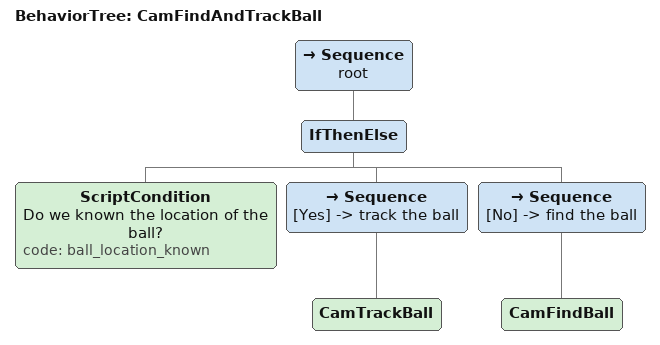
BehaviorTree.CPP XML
<root BTCPP_format="4" >
  <BehaviorTree ID="CamFindAndTrackBall">
     <Sequence name="root">
         <IfThenElse>
             <ScriptCondition        name="Do we known the location of the ball?" code="ball_location_known" />
             <Sequence               name="[Yes] -> track the ball" >
                <CamTrackBall />
             </Sequence>
             <Sequence               name="[No] -> find the ball">
                <CamFindBall />
             </Sequence>
         </IfThenElse>
     </Sequence>
  </BehaviorTree>
</root>
